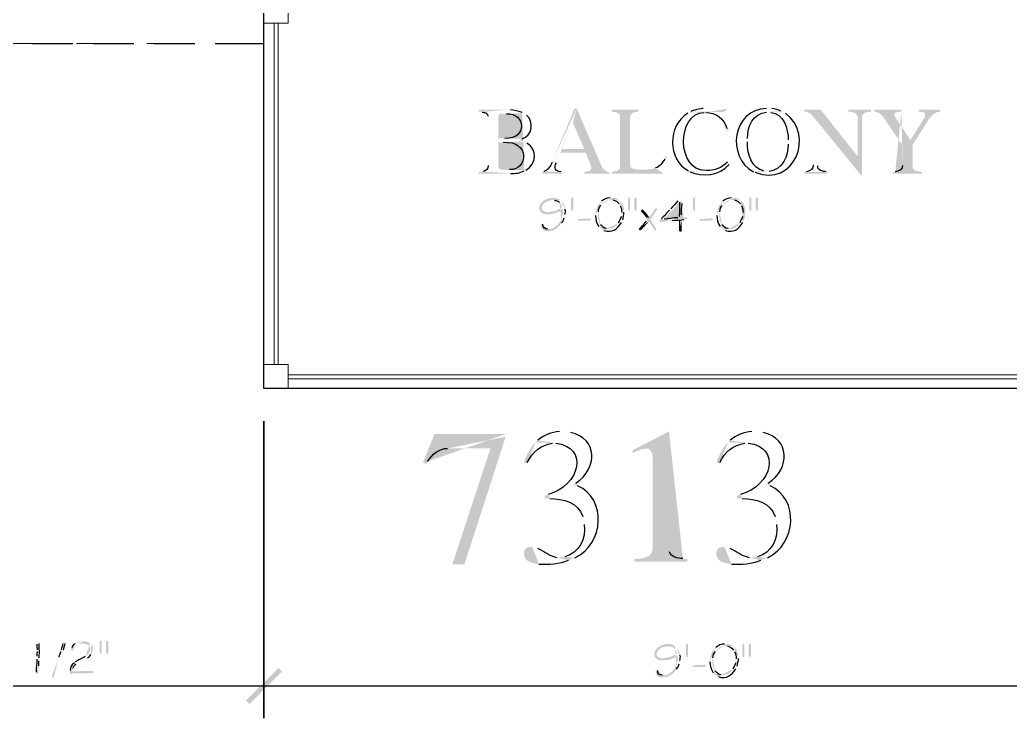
# Model space of a CAD drawing. Header units: inches. Extents: x -167 to 6071, y -6287 to -2731.
# Drawn here: x 290.9 to 412.8, y -6140.6 to -6054.7 of the extents above; entities that cross this region are included whole.
import ezdxf

# ---------------------------------------------------------------- set-up
doc = ezdxf.new("R2010")
doc.units = ezdxf.units.IN
doc.header["$LTSCALE"] = 96
doc.header["$MEASUREMENT"] = 0
doc.linetypes.add('Dash', pattern=[0.225, 0.15, -0.075])
doc.layers.add('Doors', color=5, linetype='Continuous', lineweight=9)
doc.layers.add('Furniture', color=7, linetype='Continuous', lineweight=5, true_color=0x994d00)
doc.layers.add('PDF_Geometry', color=7, linetype='Continuous', true_color=0x4a4a4a)
doc.layers.add('PDF_Solid Fills', color=7, linetype='Continuous')

msp = doc.modelspace()

# ---------------------------------------------------------------- hatches: boundary and pattern name
at = {"layer": 'PDF_Solid Fills', "transparency": 33554559}
h = msp.add_hatch(color=256, dxfattribs=at)
h.paths.add_polyline_path([(350.68, -6065.75), (347.37, -6065.75), (347.37, -6065.96), (347.53, -6065.96), (347.8, -6066.02)], flags=0)
h.paths.add_polyline_path([(348.54, -6066.55), (348.54, -6072.58)], flags=0)
h.paths.add_polyline_path([(347.9, -6073.32), (347.69, -6073.38), (347.37, -6073.38), (347.37, -6073.59), (351.26, -6073.59)], flags=0)
h.paths.add_polyline_path([(352.97, -6073.27), (353.18, -6073.16), (350.89, -6073.16), (350.57, -6073.11), (350.14, -6073.11), (349.93, -6073), (349.77, -6072.84), (349.77, -6069.75), (350.3, -6069.75), (352.92, -6069.64), (352.7, -6069.59), (352.44, -6069.54), (352.22, -6069.48), (352.44, -6069.43), (352.7, -6069.32), (349.77, -6069.27), (349.77, -6066.6), (349.82, -6066.39), (349.98, -6066.23), (350.46, -6066.23), (352.92, -6066.18), (352.7, -6066.07)], flags=0)
h.paths.add_polyline_path([(351.26, -6065.75), (351, -6065.75)], flags=0)
h = msp.add_hatch(color=256, dxfattribs=at)
h.paths.add_polyline_path([(359.42, -6065.59), (359.16, -6065.59), (356.38, -6072.2)], flags=0)
h.paths.add_polyline_path([(355.37, -6073.32), (355.21, -6073.38), (355.21, -6073.59), (357.56, -6073.59), (357.56, -6073.38), (357.5, -6073.38)], flags=0)
h.paths.add_polyline_path([(356.92, -6072.26), (357.4, -6071.03), (360.54, -6071.03), (357.56, -6070.55), (358.94, -6067.3)], flags=0)
for points in [[(359.42, -6065.59), (358.94, -6067.3), (360.33, -6070.55), (357.56, -6070.55), (360.54, -6071.03), (361.13, -6072.52), (361.18, -6072.74), (361.24, -6072.95), (361.18, -6073.06), (361.08, -6073.22), (360.92, -6073.27), (360.7, -6073.32), (360.38, -6073.38), (360.38, -6073.59), (363.42, -6073.59), (363.42, -6073.38), (363.26, -6073.38), (363.05, -6073.32), (362.89, -6073.22), (362.73, -6073.06), (362.57, -6072.84), (362.46, -6072.63)], [(367.05, -6065.75), (363.74, -6065.75), (363.74, -6065.96), (364.01, -6066.02), (364.22, -6066.02), (364.44, -6066.12), (364.6, -6066.23), (364.7, -6066.39), (364.76, -6066.55), (364.76, -6072.79), (364.7, -6072.95), (364.6, -6073.11), (367.42, -6073.11), (366.89, -6073.11), (366.62, -6073.06), (366.2, -6072.95), (366.09, -6072.84), (366.04, -6072.74), (365.98, -6072.63), (365.98, -6066.55), (366.09, -6066.39), (366.2, -6066.23), (366.3, -6066.12), (366.73, -6066.02), (367.05, -6065.96)], [(389.45, -6065.75), (387.42, -6065.75), (387.42, -6065.96), (387.58, -6065.96), (387.8, -6066.02), (388.01, -6066.12), (388.17, -6066.23), (388.22, -6066.23), (388.33, -6066.39), (388.54, -6066.66), (389.08, -6067.24), (394.36, -6073.75), (393.98, -6071.46)], [(395.64, -6065.75), (392.86, -6065.75), (392.86, -6065.96), (392.92, -6065.96), (393.45, -6066.07), (393.61, -6066.12), (393.77, -6066.23), (393.98, -6066.55), (393.98, -6071.46), (394.36, -6073.75), (394.52, -6073.75), (394.52, -6066.66), (394.57, -6066.5), (394.62, -6066.34), (394.73, -6066.23), (394.89, -6066.12), (395.1, -6066.02), (395.37, -6066.02), (395.64, -6065.96)], [(404.12, -6065.75), (401.5, -6065.75), (401.5, -6065.96), (401.66, -6065.96), (401.93, -6066.02), (402.14, -6066.07), (402.3, -6066.18), (402.3, -6066.55), (402.2, -6066.76), (400.49, -6069.48), (400.76, -6070.02), (402.57, -6067.24), (402.57, -6067.19), (402.73, -6066.92), (402.94, -6066.71), (403.1, -6066.5), (403.26, -6066.34), (403.42, -6066.23), (403.64, -6066.12), (403.8, -6066.02), (403.96, -6066.02), (404.12, -6065.96)], [(356.49, -6076.58), (356.22, -6076.58), (356.12, -6076.63), (356.01, -6076.63), (355.8, -6076.74), (355.64, -6076.74), (355.53, -6076.84), (355.42, -6076.9), (355.37, -6076.95), (355.26, -6077), (355.1, -6077.16), (355.05, -6077.27), (354.94, -6077.38), (354.89, -6077.48), (354.84, -6077.64), (354.84, -6078.02), (355, -6078.34), (355.9, -6078.34), (355.74, -6078.34), (355.64, -6078.28), (355.53, -6078.28), (355.32, -6078.18), (355.16, -6078.02), (355.1, -6077.91), (355.1, -6077.8), (355.16, -6077.7), (355.16, -6077.59), (355.26, -6077.43), (355.32, -6077.32), (355.42, -6077.27), (355.53, -6077.16), (355.64, -6077.11), (355.69, -6077.06), (355.9, -6076.95), (356.01, -6076.95), (356.12, -6076.9), (356.28, -6076.9), (356.38, -6076.84), (357.4, -6076.84), (357.29, -6076.79), (357.24, -6076.74), (357.02, -6076.63), (356.86, -6076.63), (356.76, -6076.58), (356.65, -6076.58)], [(359, -6076.79), (359, -6078.12), (358.89, -6078.18), (358.78, -6078.12), (358.78, -6078.02), (358.73, -6077.96), (358.73, -6076.79), (358.78, -6076.63), (358.78, -6076.58), (358.89, -6076.52), (359, -6076.58)], [(365.88, -6076.52), (365.77, -6076.58), (365.77, -6076.63), (365.72, -6076.79), (365.72, -6077.96), (365.77, -6078.02), (365.77, -6078.12), (365.88, -6078.18), (365.98, -6078.12), (365.98, -6076.58)], [(366.62, -6076.52), (366.57, -6076.58), (366.52, -6076.63), (366.52, -6078.02), (366.57, -6078.12), (366.62, -6078.18), (366.73, -6078.12), (366.78, -6078.07), (366.78, -6076.68), (366.73, -6076.58)], [(373.98, -6076.79), (373.98, -6078.12), (373.88, -6078.18), (373.77, -6078.12), (373.77, -6078.02), (373.72, -6077.96), (373.72, -6076.79), (373.77, -6076.63), (373.77, -6076.58), (373.88, -6076.52), (373.98, -6076.58)], [(380.81, -6076.52), (380.7, -6076.58), (380.7, -6076.63), (380.65, -6076.79), (380.65, -6077.96), (380.7, -6078.02), (380.7, -6078.12), (380.81, -6078.18), (380.92, -6078.12), (380.92, -6076.58)], [(381.56, -6076.52), (381.45, -6076.63), (381.45, -6078.02), (381.5, -6078.12), (381.56, -6078.18), (381.66, -6078.12), (381.72, -6078.07), (381.72, -6076.68), (381.66, -6076.58)], [(357.24, -6077.96), (356.81, -6078.18), (356.7, -6078.18), (356.6, -6078.23), (356.49, -6078.23), (356.33, -6078.28), (356.12, -6078.28), (356.01, -6078.34), (355, -6078.34), (355.1, -6078.39), (355.16, -6078.44), (355.26, -6078.5), (355.32, -6078.55), (355.48, -6078.55), (355.58, -6078.6), (356.12, -6078.6), (356.22, -6078.55), (356.49, -6078.55), (356.6, -6078.5), (356.7, -6078.5), (356.81, -6078.44), (356.86, -6078.44), (357.18, -6078.28), (357.29, -6078.28), (357.4, -6078.18), (357.61, -6078.07), (357.66, -6078.02)], [(369.18, -6077.86), (369.13, -6077.91), (369.08, -6077.91), (369.02, -6078.02), (368.92, -6078.12), (368.86, -6078.28), (368.81, -6078.34), (368.7, -6078.44), (368.6, -6078.66), (368.49, -6078.76), (368.44, -6078.87), (368.38, -6078.92), (368.33, -6079.03), (368.01, -6079.03), (368.06, -6079.14), (368.12, -6079.24), (368.12, -6079.3), (368.01, -6079.4), (368.28, -6079.46), (368.33, -6079.51), (368.44, -6079.72), (368.54, -6079.78), (368.65, -6079.99), (368.7, -6080.1), (368.81, -6080.2), (368.86, -6080.31), (368.97, -6080.47), (369.02, -6080.58), (369.08, -6080.63), (369.18, -6080.63), (369.24, -6080.52), (369.24, -6080.47), (369.18, -6080.36), (369.13, -6080.26), (369.02, -6080.1), (369.02, -6080.04), (368.97, -6079.99), (368.92, -6079.88), (368.86, -6079.83), (368.76, -6079.72), (368.7, -6079.62), (368.65, -6079.51), (368.54, -6079.35), (368.44, -6079.24), (368.54, -6079.14), (368.65, -6079.03), (368.7, -6078.92), (368.81, -6078.82), (368.86, -6078.71), (368.92, -6078.6), (368.97, -6078.55), (369.02, -6078.44), (369.08, -6078.39), (369.13, -6078.28), (369.24, -6078.18), (369.29, -6078.07), (369.29, -6077.91)], [(361.02, -6079.08), (360.92, -6079.08), (360.81, -6079.14), (360.12, -6079.14), (360.01, -6079.19), (359.58, -6079.19), (359.53, -6079.3), (359.58, -6079.4), (360.86, -6079.4), (360.92, -6079.35), (361.08, -6079.35), (361.18, -6079.3), (361.18, -6079.24), (361.13, -6079.14)], [(376.01, -6079.08), (375.9, -6079.08), (375.8, -6079.14), (375.1, -6079.14), (375, -6079.19), (374.57, -6079.19), (374.52, -6079.3), (374.57, -6079.4), (375.85, -6079.4), (375.9, -6079.35), (376.06, -6079.35), (376.17, -6079.3), (376.17, -6079.24), (376.12, -6079.14)], [(370.78, -6105.32), (366.3, -6107.62), (366.3, -6107.94), (366.36, -6107.94), (366.94, -6107.67), (367.42, -6107.51), (367.8, -6107.46), (368.12, -6107.4)]]:
    msp.add_hatch(color=256, dxfattribs=at).paths.add_polyline_path(points)
h = msp.add_hatch(color=256, dxfattribs=at)
h.paths.add_polyline_path([(378.14, -6065.59), (377.88, -6065.59), (377.88, -6065.64), (377.77, -6065.86), (377.61, -6065.96), (377.4, -6066.02), (373.24, -6066.07), (375.32, -6066.07)], flags=0)
h.paths.add_polyline_path([(377.88, -6068.04), (377.93, -6068.26), (378.25, -6068.26)], flags=0)
h = msp.add_hatch(color=256, dxfattribs=at)
h.paths.add_polyline_path([(375.16, -6065.59), (375, -6065.59)], flags=0)
h.paths.add_polyline_path([(373.45, -6065.96), (373.24, -6066.07), (377.4, -6066.02), (377.24, -6065.96)], flags=0)
h.paths.add_polyline_path([(377.24, -6065.96, 0.003622), (375.64, -6065.59)], flags=0)
h.paths.add_polyline_path([(375.64, -6065.59), (375.42, -6065.59)], flags=0)
h = msp.add_hatch(color=256, dxfattribs=at)
h.paths.add_polyline_path([(382.94, -6065.59), (382.78, -6065.59)], flags=0)
h.paths.add_polyline_path([(381.18, -6073.38), (382.89, -6073.32), (382.68, -6073.32), (382.46, -6073.27)], flags=0)
h.paths.add_polyline_path([(380.44, -6069.7), (380.44, -6069.27)], flags=0)
h.paths.add_polyline_path([(382.78, -6066.02), (383.05, -6066.02), (384.76, -6065.96), (384.54, -6065.91)], flags=0)
h.paths.add_polyline_path([(383.42, -6065.59), (383.21, -6065.59)], flags=0)
h = msp.add_hatch(color=256, dxfattribs=at)
h.paths.add_polyline_path([(399.37, -6065.75), (396.06, -6065.75), (396.06, -6065.96), (396.22, -6066.02), (396.44, -6066.07), (396.6, -6066.12), (396.76, -6066.28), (396.97, -6066.44), (397.13, -6066.6), (397.29, -6066.87), (399.53, -6070.12), (399.53, -6072.58)], flags=0)
h.paths.add_polyline_path([(398.62, -6073.38), (398.36, -6073.38), (398.36, -6073.59), (401.93, -6073.59), (401.93, -6073.38), (401.82, -6073.38), (401.5, -6073.32), (401.08, -6073.22), (400.92, -6073.11), (400.81, -6072.95), (400.76, -6072.84), (400.76, -6070.02), (400.49, -6069.48), (398.73, -6066.82), (398.62, -6066.66), (398.57, -6066.44), (398.52, -6066.23), (398.52, -6066.18), (398.62, -6066.12), (398.78, -6066.02), (399.05, -6066.02), (399.37, -6065.96)], flags=0)
h = msp.add_hatch(color=256, dxfattribs=at)
h.paths.add_polyline_path([(352.92, -6066.18), (350.46, -6066.23), (350.78, -6066.23)], flags=0)
h.paths.add_polyline_path([(350.57, -6069.27), (349.77, -6069.27), (352.7, -6069.32)], flags=0)
h.paths.add_polyline_path([(353.24, -6066.39), (353.08, -6066.28)], flags=0)
h = msp.add_hatch(color=256, dxfattribs=at)
h.paths.add_polyline_path([(373.24, -6066.07), (373.08, -6066.18)], flags=0)
h.paths.add_polyline_path([(373.18, -6073.27), (375.37, -6073.22), (375.26, -6073.22)], flags=0)
h.paths.add_polyline_path([(375.1, -6066.07), (375.32, -6066.07)], flags=0)
h = msp.add_hatch(color=256, dxfattribs=at)
h.paths.add_polyline_path([(384.76, -6065.96), (383.05, -6066.02), (383.1, -6066.02), (383.32, -6066.07)], flags=0)
h.paths.add_polyline_path([(385.45, -6069.43), (385.45, -6069.96)], flags=0)
h.paths.add_polyline_path([(383.1, -6073.32), (382.89, -6073.32), (381.18, -6073.38), (381.4, -6073.43)], flags=0)
h.paths.add_polyline_path([(385.13, -6066.18), (384.97, -6066.07)], flags=0)
h = msp.add_hatch(color=256, dxfattribs=at)
h.paths.add_polyline_path([(388.54, -6066.66), (388.54, -6072.52)], flags=0)
h.paths.add_polyline_path([(387.69, -6073.38), (387.42, -6073.38), (387.42, -6073.59), (390.2, -6073.59), (390.2, -6073.38), (390.14, -6073.38)], flags=0)
h.paths.add_polyline_path([(389.08, -6072.63), (389.08, -6067.24)], flags=0)
h = msp.add_hatch(color=256, dxfattribs=at)
h.paths.add_polyline_path([(352.92, -6069.64), (350.3, -6069.75), (350.36, -6069.75)], flags=0)
h.paths.add_polyline_path([(351.16, -6073.11), (350.89, -6073.16), (353.18, -6073.16)], flags=0)
h.paths.add_polyline_path([(353.29, -6069.86), (353.13, -6069.75)], flags=0)
h = msp.add_hatch(color=256, dxfattribs=at)
h.paths.add_polyline_path([(370.68, -6071.51), (370.36, -6071.51), (370.36, -6071.56), (370.25, -6071.83)], flags=0)
h.paths.add_polyline_path([(369.13, -6072.9), (368.97, -6072.95), (368.54, -6073.06), (368.28, -6073.06), (368.01, -6073.11), (364.6, -6073.11), (364.44, -6073.22), (364.22, -6073.32), (364.01, -6073.32), (363.74, -6073.38), (363.74, -6073.59), (370.09, -6073.59)], flags=0)
h = msp.add_hatch(color=256, dxfattribs=at)
h.paths.add_polyline_path([(378.2, -6072.04), (377.98, -6072.2)], flags=0)
h.paths.add_polyline_path([(375.37, -6073.22), (373.18, -6073.27), (373.34, -6073.38)], flags=0)
h.paths.add_polyline_path([(378.2, -6072.47), (378.41, -6072.31)], flags=0)
h = msp.add_hatch(color=256, dxfattribs=at)
h.paths.add_polyline_path([(363.69, -6076.52), (363.53, -6076.58)], flags=0)
h.paths.add_polyline_path([(362.46, -6077), (362.36, -6077.06), (362.36, -6077.11), (362.25, -6077.22), (362.2, -6077.32), (362.14, -6077.43), (362.04, -6077.48), (361.93, -6077.7), (361.88, -6077.86), (361.88, -6077.96), (361.82, -6078.07), (361.82, -6078.18), (361.77, -6078.28), (361.77, -6078.55), (361.72, -6078.66), (361.72, -6078.76)], flags=0)
h.paths.add_polyline_path([(362.14, -6080.1), (362.25, -6080.2), (362.25, -6080.26), (362.36, -6080.31), (362.46, -6080.36), (362.57, -6080.47), (363.37, -6080.42), (363.21, -6080.42), (363.1, -6080.36)], flags=0)
h.paths.add_polyline_path([(362.36, -6079.88), (362.3, -6079.78), (362.25, -6079.72), (362.2, -6079.62), (362.14, -6079.51), (362.14, -6079.4), (362.09, -6079.3), (362.09, -6079.14), (362.04, -6079.03), (362.04, -6078.44), (362.09, -6078.28)], flags=0)
h.paths.add_polyline_path([(362.41, -6077.48), (362.62, -6077.27), (362.68, -6077.16), (362.89, -6077.06), (362.94, -6077), (363.16, -6076.9), (363.26, -6076.9), (363.42, -6076.84), (363.64, -6076.84), (364.54, -6076.79), (364.49, -6076.74), (364.28, -6076.63), (364.17, -6076.63), (364.06, -6076.58), (363.8, -6076.58)], flags=0)
h = msp.add_hatch(color=256, dxfattribs=at)
h.paths.add_polyline_path([(372.22, -6076.58), (372.12, -6076.63), (372.06, -6076.74), (372.01, -6076.74), (371.96, -6076.84), (371.85, -6076.95)], flags=0)
h.paths.add_polyline_path([(371, -6077.91), (370.94, -6078.02), (370.84, -6078.12)], flags=0)
h.paths.add_polyline_path([(369.82, -6079.14), (369.77, -6079.19), (369.66, -6079.24), (369.66, -6079.3), (369.61, -6079.4), (369.66, -6079.51), (369.82, -6079.56), (369.98, -6079.56), (370.04, -6079.51), (370.25, -6079.51), (370.36, -6079.46), (370.57, -6079.46), (370.68, -6079.4), (371.05, -6079.4), (371.16, -6079.35)], flags=0)
h.paths.add_polyline_path([(372.6, -6079.24), (372.86, -6079.24), (370.09, -6079.24), (370.09, -6079.19), (370.2, -6079.14), (370.25, -6079.03), (370.36, -6078.98), (370.46, -6078.87), (370.52, -6078.76), (370.62, -6078.71), (370.68, -6078.6), (370.78, -6078.55), (370.84, -6078.44), (371.21, -6078.07), (371.26, -6077.96), (371.37, -6077.91), (371.42, -6077.8), (371.53, -6077.7), (371.69, -6077.54), (371.74, -6077.43), (371.85, -6077.32), (371.9, -6077.27), (372.01, -6077.16), (372.06, -6077.06), (372.38, -6077.06), (372.38, -6076.63), (372.33, -6076.63)], flags=0)
h = msp.add_hatch(color=256, dxfattribs=at)
h.paths.add_polyline_path([(378.62, -6076.52), (378.46, -6076.58)], flags=0)
h.paths.add_polyline_path([(377.4, -6077), (377.29, -6077.06), (377.29, -6077.11), (377.18, -6077.22), (377.13, -6077.32), (377.08, -6077.43), (376.97, -6077.48), (376.92, -6077.59), (376.86, -6077.7), (376.81, -6077.86), (376.81, -6077.96), (376.76, -6078.07), (376.76, -6078.18), (376.7, -6078.28), (376.7, -6078.55), (376.65, -6078.66), (376.65, -6078.76)], flags=0)
h.paths.add_polyline_path([(377.08, -6080.1), (377.18, -6080.2), (377.18, -6080.26), (377.29, -6080.31), (377.4, -6080.36), (377.5, -6080.47), (378.3, -6080.42), (378.14, -6080.42), (378.04, -6080.36)], flags=0)
h.paths.add_polyline_path([(377.29, -6079.88), (377.24, -6079.78), (377.18, -6079.72), (377.13, -6079.62), (377.08, -6079.51), (377.08, -6079.4), (377.02, -6079.3), (377.02, -6079.14), (376.97, -6079.03), (376.97, -6078.44), (377.02, -6078.28)], flags=0)
h.paths.add_polyline_path([(377.34, -6077.48), (377.45, -6077.38), (377.56, -6077.27), (377.61, -6077.16), (377.82, -6077.06), (377.88, -6077), (378.09, -6076.9), (378.2, -6076.9), (378.36, -6076.84), (378.57, -6076.84), (379.48, -6076.79), (379.42, -6076.74), (379.21, -6076.63), (379.1, -6076.63), (379, -6076.58), (378.73, -6076.58)], flags=0)
h = msp.add_hatch(color=256, dxfattribs=at)
h.paths.add_polyline_path([(357.4, -6076.84), (356.49, -6076.84), (356.6, -6076.84), (356.7, -6076.9)], flags=0)
h.paths.add_polyline_path([(357.29, -6077.11), (357.34, -6077.16), (357.4, -6077.27), (357.5, -6077.38), (357.56, -6077.48), (357.56, -6077.59), (357.61, -6077.7), (357.56, -6077.8), (357.24, -6077.96), (357.66, -6078.02), (357.72, -6078.02), (357.72, -6078.55), (357.66, -6078.66), (357.66, -6078.82), (357.61, -6078.92), (357.61, -6079.03), (357.56, -6079.14), (357.5, -6079.19), (357.4, -6079.4), (357.34, -6079.51), (357.29, -6079.62), (357.24, -6079.72), (357.13, -6079.78), (357.08, -6079.88), (356.97, -6079.99), (356.86, -6080.04), (356.76, -6080.1), (356.7, -6080.2), (356.6, -6080.26), (356.49, -6080.31), (356.44, -6080.31), (356.33, -6080.36), (356.22, -6080.42), (355.85, -6080.42), (356.76, -6080.47), (356.81, -6080.42), (356.92, -6080.36), (356.97, -6080.31), (357.08, -6080.2), (357.18, -6080.15), (357.24, -6080.04), (357.34, -6079.99), (357.4, -6079.88), (357.5, -6079.78), (357.56, -6079.67)], flags=0)
h.paths.add_polyline_path([(357.88, -6079.03), (357.93, -6078.98), (357.93, -6078.87), (357.98, -6078.76), (357.98, -6078.6)], flags=0)
h.paths.add_polyline_path([(357.98, -6077.96), (357.98, -6077.7), (357.88, -6077.48), (357.88, -6077.38), (357.82, -6077.27), (357.56, -6077), (357.5, -6076.9)], flags=0)
h = msp.add_hatch(color=256, dxfattribs=at)
h.paths.add_polyline_path([(364.54, -6076.79), (363.64, -6076.84), (363.9, -6076.84)], flags=0)
h.paths.add_polyline_path([(364.65, -6077.32), (364.7, -6077.43), (364.76, -6077.54)], flags=0)
h.paths.add_polyline_path([(364.97, -6078.39), (364.92, -6078.5), (364.92, -6078.87)], flags=0)
h.paths.add_polyline_path([(364.54, -6079.67), (364.49, -6079.78), (364.38, -6079.83), (364.33, -6079.94), (364.22, -6080.04), (364.12, -6080.1), (364.06, -6080.2), (363.96, -6080.26), (363.85, -6080.31), (363.69, -6080.36), (363.58, -6080.36), (363.48, -6080.42), (363.37, -6080.42), (362.57, -6080.47), (362.78, -6080.58)], flags=0)
h.paths.add_polyline_path([(364.92, -6079.62), (364.97, -6079.51), (365.02, -6079.4), (365.08, -6079.3)], flags=0)
h.paths.add_polyline_path([(365.24, -6078.34), (365.24, -6077.96), (365.18, -6077.8), (365.18, -6077.7), (365.13, -6077.59), (365.08, -6077.48), (365.08, -6077.38), (365.02, -6077.27), (364.97, -6077.22), (364.86, -6077.11), (364.81, -6077), (364.76, -6076.95), (364.65, -6076.84)], flags=0)
h = msp.add_hatch(color=256, dxfattribs=at)
h.paths.add_polyline_path([(372.38, -6077.06), (372.06, -6077.06), (372.06, -6077.11)], flags=0)
h.paths.add_polyline_path([(372.01, -6078.87), (372.01, -6079.03), (371.85, -6079.03)], flags=0)
h.paths.add_polyline_path([(370.2, -6079.19), (370.09, -6079.24), (372.86, -6079.24), (372.97, -6079.19), (373.02, -6079.14), (373.02, -6079.08), (372.97, -6078.98), (372.33, -6078.98), (372.33, -6078.66)], flags=0)
h.paths.add_polyline_path([(372.38, -6077.27), (372.38, -6077.16)], flags=0)
h = msp.add_hatch(color=256, dxfattribs=at)
h.paths.add_polyline_path([(379.48, -6076.79), (378.57, -6076.84), (378.84, -6076.84)], flags=0)
h.paths.add_polyline_path([(379.58, -6077.32), (379.64, -6077.43), (379.69, -6077.54)], flags=0)
h.paths.add_polyline_path([(379.9, -6078.39), (379.85, -6078.5), (379.85, -6078.87)], flags=0)
h.paths.add_polyline_path([(379.48, -6079.67), (379.42, -6079.78), (379.32, -6079.83), (379.26, -6079.94), (379.16, -6080.04), (379.05, -6080.1), (379, -6080.2), (378.89, -6080.26), (378.78, -6080.31), (378.62, -6080.36), (378.52, -6080.36), (378.41, -6080.42), (378.3, -6080.42), (377.5, -6080.47), (377.72, -6080.58)], flags=0)
h.paths.add_polyline_path([(379.85, -6079.62), (379.9, -6079.51), (379.96, -6079.4), (380.01, -6079.3), (380.01, -6079.19), (380.06, -6079.14), (380.06, -6079.03), (380.12, -6078.92), (380.12, -6078.76), (380.17, -6078.66), (380.17, -6077.96), (380.12, -6077.8), (380.12, -6077.7), (380.06, -6077.59), (380.01, -6077.48), (380.01, -6077.38), (379.96, -6077.27), (379.9, -6077.22), (379.8, -6077.11), (379.74, -6077), (379.69, -6076.95), (379.58, -6076.84)], flags=0)
h = msp.add_hatch(color=256, dxfattribs=at)
h.paths.add_polyline_path([(367.42, -6078.02), (367.37, -6078.07), (367.32, -6078.18), (367.32, -6078.23), (367.64, -6078.55), (367.69, -6078.66), (367.8, -6078.76), (367.85, -6078.87), (368.01, -6079.03), (368.33, -6079.03), (368.28, -6078.98)], flags=0)
h.paths.add_polyline_path([(367.53, -6078.07), (367.48, -6078.07)], flags=0)
h = msp.add_hatch(color=256, dxfattribs=at)
h.paths.add_polyline_path([(355.1, -6079.72), (355, -6079.83), (355, -6080.1), (355.16, -6080.42), (355.21, -6080.47), (355.32, -6080.52), (355.37, -6080.63), (355.48, -6080.63), (355.58, -6080.68), (356.17, -6080.68), (356.28, -6080.63), (356.44, -6080.63), (356.76, -6080.47), (355.85, -6080.42)], flags=0)
h.paths.add_polyline_path([(355.26, -6079.83), (355.21, -6079.72)], flags=0)
h = msp.add_hatch(color=256, dxfattribs=at)
h.paths.add_polyline_path([(368.01, -6079.4), (367.96, -6079.46)], flags=0)
h.paths.add_polyline_path([(367.1, -6080.47), (367.16, -6080.58), (367.26, -6080.58), (367.37, -6080.52), (367.58, -6080.31), (367.64, -6080.2), (367.74, -6080.15), (367.8, -6080.1), (367.85, -6079.99), (367.96, -6079.88), (368.01, -6079.78), (368.12, -6079.72), (368.22, -6079.56), (368.28, -6079.46)], flags=0)
h = msp.add_hatch(color=256, dxfattribs=at)
h.paths.add_polyline_path([(372.33, -6079.3), (372.06, -6079.3), (372.06, -6079.35)], flags=0)
h.paths.add_polyline_path([(372.06, -6080.63), (372.12, -6080.74), (372.22, -6080.74), (372.33, -6080.68), (372.38, -6080.52), (372.33, -6080.42), (372.33, -6079.4)], flags=0)
h = msp.add_hatch(color=256, dxfattribs=at)
h.paths.add_polyline_path([(350.68, -6105.64), (341.93, -6105.64), (340.49, -6109.11), (340.92, -6109.32), (341.08, -6109)], flags=0)
h.paths.add_polyline_path([(343.53, -6107.4), (348.81, -6107.4), (350.68, -6105.96)], flags=0)
h = msp.add_hatch(color=256, dxfattribs=at)
h.paths.add_polyline_path([(357.66, -6105.32), (357.29, -6105.32)], flags=0)
h.paths.add_polyline_path([(354.62, -6106.39), (354.36, -6106.66), (356.86, -6106.76)], flags=0)
h.paths.add_polyline_path([(355.9, -6113.06), (355.48, -6113.22), (355.48, -6113.54), (356.12, -6113.54)], flags=0)
h.paths.add_polyline_path([(360.17, -6115.78), (360.28, -6116.26), (360.33, -6116.74)], flags=0)
h.paths.add_polyline_path([(357.98, -6120.74), (357.02, -6120.84), (359.21, -6120.84)], flags=0)
h.paths.add_polyline_path([(359.53, -6111.99), (359.05, -6111.83), (359.32, -6111.67)], flags=0)
h.paths.add_polyline_path([(358.68, -6105.43), (358.2, -6105.32)], flags=0)
h = msp.add_hatch(color=256, dxfattribs=at)
h.paths.add_polyline_path([(370.78, -6105.32), (368.12, -6107.4), (368.22, -6107.4), (368.54, -6107.72), (368.7, -6107.99), (368.76, -6108.47), (368.76, -6119.72), (368.7, -6120.04), (368.6, -6120.31), (368.38, -6120.58), (368.06, -6120.74), (367.64, -6120.9), (367.1, -6120.95), (366.52, -6121), (366.52, -6121.32), (373.02, -6121.32), (373.02, -6121), (372.49, -6120.95)], flags=0)
h.paths.add_polyline_path([(370.84, -6120.1), (370.78, -6119.72)], flags=0)
h = msp.add_hatch(color=256, dxfattribs=at)
h.paths.add_polyline_path([(381.34, -6105.32), (380.97, -6105.32)], flags=0)
h.paths.add_polyline_path([(378.3, -6106.39), (378.04, -6106.66), (380.54, -6106.76)], flags=0)
h.paths.add_polyline_path([(379.58, -6113.06), (379.16, -6113.22), (379.16, -6113.54), (379.8, -6113.54)], flags=0)
h.paths.add_polyline_path([(383.85, -6115.78), (383.96, -6116.26), (384.01, -6116.74)], flags=0)
h.paths.add_polyline_path([(381.66, -6120.74), (380.7, -6120.84), (382.89, -6120.84)], flags=0)
h.paths.add_polyline_path([(383.21, -6111.99), (382.73, -6111.83), (383, -6111.67)], flags=0)
h.paths.add_polyline_path([(382.36, -6105.43), (381.88, -6105.32)], flags=0)
h = msp.add_hatch(color=256, dxfattribs=at)
h.paths.add_polyline_path([(354.36, -6106.66), (354.04, -6106.98), (353.77, -6107.35), (353.56, -6107.72), (353.34, -6108.15), (353.13, -6108.58), (352.92, -6109.11), (353.29, -6109.22), (353.34, -6109.11)], flags=0)
h.paths.add_polyline_path([(356.44, -6106.76), (356.86, -6106.76)], flags=0)
h = msp.add_hatch(color=256, dxfattribs=at)
h.paths.add_polyline_path([(378.04, -6106.66), (377.72, -6106.98), (377.45, -6107.35), (377.24, -6107.72), (376.81, -6108.58), (376.6, -6109.11), (376.97, -6109.22), (377.02, -6109.11)], flags=0)
h.paths.add_polyline_path([(380.12, -6106.76), (380.54, -6106.76)], flags=0)
h = msp.add_hatch(color=256, dxfattribs=at)
h.paths.add_polyline_path([(353.93, -6119.51), (353.66, -6119.51), (353.24, -6119.62), (353.02, -6119.88), (352.92, -6120.26), (352.92, -6120.47), (353.02, -6120.79), (353.18, -6121.06), (353.45, -6121.27), (353.82, -6121.43), (354.25, -6121.54), (354.78, -6121.64)], flags=0)
h.paths.add_polyline_path([(358.41, -6121.16), (358.78, -6121), (359.21, -6120.84), (357.02, -6120.84)], flags=0)
h.paths.add_polyline_path([(354.62, -6119.72), (354.2, -6119.56)], flags=0)
h = msp.add_hatch(color=256, dxfattribs=at)
h.paths.add_polyline_path([(377.61, -6119.51), (377.34, -6119.51), (376.92, -6119.62), (376.7, -6119.88), (376.6, -6120.26), (376.6, -6120.47), (376.7, -6120.79), (376.86, -6121.06), (377.13, -6121.27), (377.5, -6121.43), (377.93, -6121.54), (378.46, -6121.64)], flags=0)
h.paths.add_polyline_path([(382.09, -6121.16), (382.46, -6121), (382.89, -6120.84), (380.7, -6120.84)], flags=0)
h.paths.add_polyline_path([(378.3, -6119.72), (377.88, -6119.56)], flags=0)
at = {"layer": 'PDF_Solid Fills', "true_color": 0x4a4a4a, "transparency": 33554559}
h = msp.add_hatch(color=251, dxfattribs=at)
h.paths.add_polyline_path([(293.13, -6131.14), (293.02, -6131.19), (292.97, -6131.35), (292.97, -6131.46)], flags=0)
h.paths.add_polyline_path([(293.02, -6132.15), (293.02, -6132.36)], flags=0)
h.paths.add_polyline_path([(292.97, -6132.95), (292.97, -6133.32)], flags=0)
h.paths.add_polyline_path([(292.92, -6134.92), (292.92, -6135.08), (293.02, -6135.14), (293.13, -6135.08), (293.18, -6135.03), (293.18, -6134.5), (293.24, -6134.39), (293.24, -6134.12)], flags=0)
h.paths.add_polyline_path([(293.24, -6133.54), (293.24, -6133.16)], flags=0)
h.paths.add_polyline_path([(293.29, -6131.4), (293.29, -6131.3), (293.24, -6131.19)], flags=0)
h = msp.add_hatch(color=251, dxfattribs=at)
h.paths.add_polyline_path([(296.33, -6131.14), (296.28, -6131.19), (296.17, -6131.4)], flags=0)
h.paths.add_polyline_path([(295.96, -6132.15), (295.96, -6132.26), (295.9, -6132.36)], flags=0)
h.paths.add_polyline_path([(295.69, -6133.06), (295.69, -6133.16), (295.53, -6133.48), (295.53, -6133.59), (295.48, -6133.7), (295.42, -6133.86), (295.37, -6133.96), (295.37, -6134.07), (295.16, -6134.5), (295.16, -6134.6), (295.1, -6134.76), (295, -6134.92), (294.94, -6135.08), (294.89, -6135.24), (294.84, -6135.35), (294.84, -6135.46), (294.78, -6135.46), (294.84, -6135.56), (294.94, -6135.62), (295, -6135.56), (295.05, -6135.56), (295.05, -6135.46), (295.1, -6135.4)], flags=0)
h.paths.add_polyline_path([(295.1, -6135.4, 0.021662), (295.85, -6133.43)], flags=0)
h.paths.add_polyline_path([(295.85, -6133.43), (295.9, -6133.32), (295.96, -6133.16), (295.96, -6133.06), (296.06, -6132.84), (296.06, -6132.74), (296.17, -6132.52), (296.17, -6132.42), (296.28, -6132.2)], flags=0)
h.paths.add_polyline_path([(296.49, -6131.4), (296.49, -6131.3), (296.44, -6131.19)], flags=0)
h = msp.add_hatch(color=251, dxfattribs=at)
h.paths.add_polyline_path([(299.53, -6131.4), (298.68, -6131.4), (298.89, -6131.4), (299, -6131.46), (299.1, -6131.46), (299.32, -6131.56), (299.32, -6131.62), (299.42, -6131.67), (299.48, -6131.78), (299.53, -6131.88), (299.53, -6131.99), (299.58, -6132.1), (299.53, -6132.2), (299.53, -6132.31), (299.42, -6132.52), (299.42, -6132.58), (299.16, -6132.84), (299.05, -6132.9), (299.05, -6132.95), (298.94, -6133)], flags=0)
h.paths.add_polyline_path([(297.72, -6133.64), (297.66, -6133.64), (297.61, -6133.75)], flags=0)
h.paths.add_polyline_path([(297.08, -6134.71), (297.08, -6134.82), (297.34, -6134.82), (297.34, -6134.71), (297.4, -6134.55), (297.4, -6134.44)], flags=0)
h.paths.add_polyline_path([(297.77, -6133.91), (297.88, -6133.86), (297.98, -6133.8), (298.09, -6133.7), (298.2, -6133.7), (298.3, -6133.64), (298.41, -6133.59), (298.46, -6133.54), (298.62, -6133.48), (298.73, -6133.43), (298.89, -6133.32), (299, -6133.27), (299.1, -6133.22), (299.21, -6133.16)], flags=0)
h.paths.add_polyline_path([(299.64, -6132.74), (299.69, -6132.63), (299.74, -6132.58), (299.8, -6132.47), (299.85, -6132.36), (299.85, -6131.88), (299.8, -6131.72), (299.74, -6131.67), (299.64, -6131.46)], flags=0)
h = msp.add_hatch(color=251, dxfattribs=at)
h.paths.add_polyline_path([(298.68, -6131.08), (298.52, -6131.08), (298.36, -6131.14), (298.25, -6131.14), (298.14, -6131.19), (298.04, -6131.19), (297.98, -6131.24), (297.77, -6131.35), (297.72, -6131.4)], flags=0)
h.paths.add_polyline_path([(297.29, -6131.94), (297.18, -6132.15), (297.24, -6132.26), (297.34, -6132.31), (297.4, -6132.26), (297.5, -6132.15), (297.5, -6132.1), (297.56, -6131.99), (297.61, -6131.94), (297.61, -6131.88), (297.66, -6131.83), (297.77, -6131.72), (297.88, -6131.67), (297.93, -6131.56), (298.04, -6131.51), (298.09, -6131.51), (298.3, -6131.4), (299.53, -6131.4), (299.48, -6131.3), (299.26, -6131.19), (299.16, -6131.19), (299.05, -6131.14), (298.94, -6131.14), (298.78, -6131.08)], flags=0)
for points in [[(300.86, -6131.03), (300.76, -6131.08), (300.76, -6131.14), (300.7, -6131.3), (300.7, -6132.47), (300.76, -6132.52), (300.76, -6132.63), (300.86, -6132.68), (300.97, -6132.63), (300.97, -6131.08)], [(301.61, -6131.03), (301.56, -6131.08), (301.5, -6131.14), (301.5, -6132.52), (301.56, -6132.63), (301.61, -6132.68), (301.72, -6132.63), (301.77, -6132.58), (301.77, -6131.19), (301.72, -6131.08)], [(370.62, -6131.46), (370.36, -6131.46), (370.25, -6131.51), (370.14, -6131.51), (369.93, -6131.62), (369.77, -6131.62), (369.66, -6131.72), (369.56, -6131.78), (369.5, -6131.83), (369.4, -6131.88), (369.29, -6131.99), (369.24, -6132.04), (369.18, -6132.15), (369.08, -6132.26), (369.02, -6132.36), (368.97, -6132.52), (368.97, -6132.9), (369.02, -6133), (369.08, -6133.11), (369.13, -6133.22), (370.04, -6133.22), (369.88, -6133.22), (369.77, -6133.16), (369.66, -6133.16), (369.45, -6133.06), (369.29, -6132.9), (369.24, -6132.79), (369.24, -6132.68), (369.29, -6132.58), (369.29, -6132.47), (369.4, -6132.31), (369.45, -6132.2), (369.56, -6132.15), (369.66, -6132.04), (369.77, -6131.99), (369.82, -6131.94), (369.93, -6131.88), (370.04, -6131.83), (370.14, -6131.83), (370.25, -6131.78), (370.41, -6131.78), (370.52, -6131.72), (371.53, -6131.72), (371.42, -6131.67), (371.37, -6131.62), (371.16, -6131.51), (371, -6131.51), (370.89, -6131.46), (370.78, -6131.46)], [(373.13, -6131.67), (373.13, -6133), (373.02, -6133.06), (372.92, -6133), (372.92, -6132.9), (372.86, -6132.84), (372.86, -6131.67), (372.92, -6131.51), (372.92, -6131.46), (373.02, -6131.4), (373.13, -6131.46)], [(379.96, -6131.4), (379.85, -6131.46), (379.85, -6131.51), (379.8, -6131.67), (379.8, -6132.84), (379.85, -6132.9), (379.85, -6133), (379.96, -6133.06), (380.06, -6133), (380.06, -6131.46)], [(380.7, -6131.4), (380.6, -6131.51), (380.6, -6132.9), (380.65, -6133), (380.7, -6133.06), (380.81, -6133), (380.86, -6132.95), (380.86, -6131.56), (380.81, -6131.46)], [(371.37, -6132.84), (370.94, -6133.06), (370.84, -6133.06), (370.73, -6133.11), (370.62, -6133.11), (370.46, -6133.16), (370.25, -6133.16), (370.14, -6133.22), (369.13, -6133.22), (369.24, -6133.27), (369.29, -6133.32), (369.4, -6133.38), (369.45, -6133.43), (369.61, -6133.43), (369.72, -6133.48), (370.25, -6133.48), (370.36, -6133.43), (370.62, -6133.43), (370.73, -6133.38), (370.84, -6133.38), (370.94, -6133.32), (371, -6133.32), (371.1, -6133.27), (371.21, -6133.22), (371.32, -6133.16), (371.42, -6133.16), (371.53, -6133.06), (371.74, -6132.95), (371.8, -6132.9)], [(375.16, -6133.96), (375.05, -6133.96), (374.94, -6134.02), (374.25, -6134.02), (374.14, -6134.07), (373.72, -6134.07), (373.66, -6134.18), (373.72, -6134.28), (375, -6134.28), (375.05, -6134.23), (375.21, -6134.23), (375.32, -6134.18), (375.32, -6134.12), (375.26, -6134.02)], [(299.8, -6134.76), (297.34, -6134.82), (297.08, -6134.82), (297.08, -6135.14), (297.29, -6135.14), (297.34, -6135.08), (299.74, -6135.03), (299.8, -6135.03), (299.9, -6134.98), (299.96, -6134.92), (299.9, -6134.82), (299.9, -6134.76)]]:
    msp.add_hatch(color=251, dxfattribs=at).paths.add_polyline_path(points)
h = msp.add_hatch(color=251, dxfattribs=at)
h.paths.add_polyline_path([(377.77, -6131.4), (377.61, -6131.46)], flags=0)
h.paths.add_polyline_path([(376.54, -6131.88), (376.44, -6131.94), (376.44, -6131.99), (376.33, -6132.1), (376.22, -6132.31), (376.12, -6132.36), (376.06, -6132.47), (376.01, -6132.58), (375.96, -6132.74), (375.96, -6132.84), (375.9, -6132.95), (375.9, -6133.06), (375.85, -6133.16), (375.85, -6133.43), (375.8, -6133.54), (375.8, -6133.64)], flags=0)
h.paths.add_polyline_path([(376.22, -6134.98), (376.33, -6135.08), (376.33, -6135.14), (376.44, -6135.19), (376.54, -6135.24), (376.65, -6135.35), (377.45, -6135.3), (377.29, -6135.3), (377.18, -6135.24)], flags=0)
h.paths.add_polyline_path([(376.44, -6134.76), (376.38, -6134.66), (376.33, -6134.6), (376.22, -6134.39), (376.22, -6134.28), (376.17, -6134.18), (376.17, -6134.02), (376.12, -6133.91), (376.12, -6133.32), (376.17, -6133.16)], flags=0)
h.paths.add_polyline_path([(376.49, -6132.36), (376.7, -6132.15), (376.76, -6132.04), (376.86, -6131.99), (376.97, -6131.94), (377.02, -6131.88), (377.13, -6131.83), (377.24, -6131.78), (377.34, -6131.78), (377.5, -6131.72), (377.72, -6131.72), (378.62, -6131.67), (378.57, -6131.62), (378.36, -6131.51), (378.25, -6131.51), (378.14, -6131.46), (377.88, -6131.46)], flags=0)
h = msp.add_hatch(color=251, dxfattribs=at)
h.paths.add_polyline_path([(371.53, -6131.72), (370.62, -6131.72), (370.73, -6131.72), (370.84, -6131.78), (370.94, -6131.78), (371.05, -6131.83), (371.16, -6131.83), (371.26, -6131.88), (371.37, -6131.94), (371.48, -6132.04), (371.53, -6132.15), (371.64, -6132.26), (371.69, -6132.36), (371.69, -6132.47), (371.74, -6132.58), (371.69, -6132.68), (371.37, -6132.84), (371.8, -6132.9), (371.85, -6132.9), (371.85, -6133.43), (371.8, -6133.54), (371.8, -6133.7), (371.74, -6133.8), (371.74, -6133.91), (371.69, -6134.02), (371.64, -6134.07), (371.58, -6134.18), (371.53, -6134.28), (371.48, -6134.39), (371.42, -6134.5), (371.37, -6134.6), (371.26, -6134.66), (371.21, -6134.76), (371.1, -6134.87), (371, -6134.92), (370.89, -6134.98), (370.84, -6135.08), (370.73, -6135.14), (370.62, -6135.19), (370.57, -6135.19), (370.36, -6135.3), (369.98, -6135.3), (370.89, -6135.35), (370.94, -6135.3), (371.05, -6135.24), (371.21, -6135.08), (371.32, -6135.03), (371.37, -6134.92), (371.48, -6134.87), (371.53, -6134.76), (371.64, -6134.66), (371.69, -6134.55)], flags=0)
h.paths.add_polyline_path([(372.01, -6133.91), (372.06, -6133.86), (372.06, -6133.75), (372.12, -6133.64), (372.12, -6133.48)], flags=0)
h.paths.add_polyline_path([(372.12, -6132.84), (372.12, -6132.58), (372.06, -6132.47), (372.01, -6132.36), (372.01, -6132.26), (371.96, -6132.15), (371.9, -6132.1), (371.8, -6131.99), (371.74, -6131.94), (371.69, -6131.88), (371.64, -6131.78)], flags=0)
h = msp.add_hatch(color=251, dxfattribs=at)
h.paths.add_polyline_path([(378.62, -6131.67), (377.72, -6131.72), (377.98, -6131.72)], flags=0)
h.paths.add_polyline_path([(378.73, -6132.2), (378.84, -6132.42)], flags=0)
h.paths.add_polyline_path([(379.05, -6133.27), (379, -6133.38), (379, -6133.75)], flags=0)
h.paths.add_polyline_path([(378.62, -6134.55), (378.57, -6134.66), (378.46, -6134.71), (378.41, -6134.82), (378.3, -6134.92), (378.2, -6134.98), (378.14, -6135.08), (378.04, -6135.14), (377.93, -6135.19), (377.77, -6135.24), (377.66, -6135.24), (377.56, -6135.3), (377.45, -6135.3), (376.65, -6135.35), (376.86, -6135.46)], flags=0)
h.paths.add_polyline_path([(379, -6134.5), (379.16, -6134.18)], flags=0)
h.paths.add_polyline_path([(379.32, -6133.22), (379.32, -6132.84), (379.26, -6132.68), (379.26, -6132.58), (379.21, -6132.47), (379.16, -6132.36), (379.16, -6132.26), (379.1, -6132.15), (379.05, -6132.1), (378.94, -6131.99), (378.89, -6131.88), (378.84, -6131.83), (378.73, -6131.72)], flags=0)
h = msp.add_hatch(color=251, dxfattribs=at)
h.paths.add_polyline_path([(369.24, -6134.6), (369.18, -6134.66), (369.13, -6134.71), (369.13, -6134.98), (369.18, -6135.08), (369.24, -6135.19), (369.29, -6135.3), (369.34, -6135.35), (369.45, -6135.4), (369.5, -6135.51), (369.61, -6135.51), (369.72, -6135.56), (370.3, -6135.56), (370.41, -6135.51), (370.57, -6135.51), (370.89, -6135.35), (369.98, -6135.3)], flags=0)
h.paths.add_polyline_path([(369.4, -6134.71), (369.34, -6134.6)], flags=0)

# ---------------------------------------------------------------- linework, layer by layer
at = {"layer": 'Doors', "transparency": 33554687}
for points in [[(320.92, -6055.08), (323.9, -6055.08), (323.9, -6052.04)], [(322.2, -6055.08), (322.2, -6097.06)], [(322.68, -6055.08), (322.68, -6097.06)], [(323.9, -6100.04), (323.9, -6097.06), (320.92, -6097.06)], [(323.9, -6098.34), (425.93, -6098.34)], [(323.9, -6098.82), (425.93, -6098.82)]]:
    msp.add_lwpolyline(points, dxfattribs=at)
at = {"layer": 'Furniture', "linetype": 'Dash', "ltscale": 0.4, "transparency": 33554687}
msp.add_lwpolyline([(320.92, -6057.59), (253.93, -6057.59), (253.93, -5997.59)], dxfattribs=at)
at = {"layer": 'PDF_Geometry', "color": 7}
msp.add_lwpolyline([(428.92, -6052.04), (428.92, -6100.04), (320.92, -6100.04), (320.92, -6052.04)], dxfattribs=at)
at = {"layer": 'PDF_Geometry'}
for points in [[(292.44, -6057.59), (297.4, -6057.59)], [(299.9, -6057.59), (304.92, -6057.59)], [(307.42, -6057.59), (312.44, -6057.59)], [(314.94, -6057.59), (320.92, -6057.59)], [(259.42, -6136.58), (320.92, -6136.58), (428.92, -6136.58), (496.92, -6136.58)]]:
    msp.add_lwpolyline(points, dxfattribs=at)
msp.add_lwpolyline([(320.92, -6140.58), (320.92, -6104.04)], close=True, dxfattribs=at)
for points in [[(352.7, -6066.07), (352.28, -6065.93), (351.7, -6065.82), (351.26, -6065.75)], [(375, -6065.59), (374.78, -6065.55), (373.64, -6065.83), (373.45, -6065.96)], [(382.78, -6065.59), (378.62, -6065.67), (377.74, -6071.54), (381.18, -6073.38)], [(384.54, -6065.91), (384.32, -6065.75), (383.7, -6065.66), (383.42, -6065.59)], [(347.8, -6066.02), (348.41, -6066.18), (348.17, -6066.01), (348.54, -6066.55)], [(350.78, -6066.23), (353.13, -6066.12), (353.43, -6069.36), (350.57, -6069.27)], [(352.7, -6069.32), (353.94, -6068.94), (354.23, -6067.21), (353.24, -6066.39)], [(373.08, -6066.18), (370.58, -6067.67), (370.59, -6071.87), (373.18, -6073.27)], [(375.26, -6073.22), (371.73, -6073.22), (371.66, -6066.24), (375.1, -6066.07)], [(375.32, -6066.07), (376.53, -6066.07), (377.61, -6066.84), (377.88, -6068.04)], [(380.44, -6069.27), (380.45, -6067.74), (381.09, -6066.23), (382.78, -6066.02)], [(381.4, -6073.43), (386.15, -6075.33), (388.8, -6068.92), (385.13, -6066.18)], [(383.32, -6066.07), (384.88, -6066.15), (385.46, -6068.13), (385.45, -6069.43)], [(350.36, -6069.75), (353.75, -6069.52), (353.44, -6073.19), (351.16, -6073.11)], [(353.18, -6073.16), (354.52, -6072.45), (354.6, -6070.62), (353.29, -6069.86)], [(382.46, -6073.27), (380.99, -6073.04), (380.32, -6071), (380.44, -6069.7)], [(385.45, -6069.96), (385.43, -6071.45), (384.77, -6073.11), (383.1, -6073.32)], [(370.25, -6071.83), (369.95, -6072.28), (369.7, -6072.75), (369.13, -6072.9)], [(348.54, -6072.58), (348.49, -6073.12), (348.36, -6073.12), (347.9, -6073.32)], [(356.38, -6072.2), (356.2, -6072.68), (355.89, -6073.2), (355.37, -6073.32)], [(357.5, -6073.38), (356.73, -6073.33), (356.61, -6072.88), (356.92, -6072.26)], [(373.34, -6073.38), (374.98, -6074.09), (376.98, -6073.82), (378.2, -6072.47)], [(377.98, -6072.2), (377.25, -6072.89), (376.39, -6073.25), (375.37, -6073.22)], [(388.54, -6072.52), (388.58, -6073.07), (388.15, -6073.25), (387.69, -6073.38)], [(390.14, -6073.38), (389.74, -6073.32), (388.99, -6073.2), (389.08, -6072.63)], [(399.53, -6072.58), (399.57, -6073.07), (399.04, -6073.33), (398.62, -6073.38)], [(351.26, -6073.59), (351.85, -6073.58), (352.44, -6073.53), (352.97, -6073.27)], [(363.53, -6076.58), (363.11, -6076.57), (362.78, -6076.73), (362.46, -6077)], [(378.46, -6076.58), (378.04, -6076.57), (377.71, -6076.73), (377.4, -6077)], [(356.7, -6076.9), (356.9, -6076.92), (357.14, -6076.96), (357.29, -6077.11)], [(357.98, -6078.6), (357.99, -6078.4), (358.12, -6078.16), (357.98, -6077.96)], [(362.09, -6078.28), (362.11, -6078), (362.23, -6077.71), (362.41, -6077.48)], [(363.9, -6076.84), (364.43, -6077.01), (364.25, -6076.93), (364.65, -6077.32)], [(364.76, -6077.54), (364.94, -6077.83), (364.93, -6078.03), (364.97, -6078.39)], [(371.85, -6076.95), (371.6, -6077.3), (371.31, -6077.6), (371, -6077.91)], [(372.06, -6077.11), (372.03, -6077.56), (372.12, -6078.48), (372.01, -6078.87)], [(372.33, -6078.66), (372.32, -6078.1), (372.33, -6077.81), (372.38, -6077.27)], [(377.02, -6078.28), (377.05, -6078), (377.17, -6077.71), (377.34, -6077.48)], [(378.84, -6076.84), (379.36, -6077.01), (379.18, -6076.93), (379.58, -6077.32)], [(379.69, -6077.54), (379.87, -6077.83), (379.86, -6078.03), (379.9, -6078.39)], [(357.56, -6079.67), (357.82, -6079.27), (357.73, -6079.5), (357.88, -6079.03)], [(361.72, -6078.76), (361.78, -6079.26), (361.83, -6079.68), (362.14, -6080.1)], [(364.92, -6078.87), (364.79, -6079.15), (364.7, -6079.38), (364.54, -6079.67)], [(365.08, -6079.3), (365.13, -6079), (365.27, -6078.68), (365.24, -6078.34)], [(368.28, -6078.98), (368.05, -6078.66), (367.78, -6078.37), (367.53, -6078.07)], [(370.84, -6078.12), (370.55, -6078.31), (370.14, -6078.92), (369.82, -6079.14)], [(371.85, -6079.03), (371.29, -6079.04), (370.75, -6079.16), (370.2, -6079.19)], [(376.65, -6078.76), (376.71, -6079.25), (376.76, -6079.68), (377.08, -6080.1)], [(379.85, -6078.87), (379.72, -6079.15), (379.63, -6079.38), (379.48, -6079.67)], [(355.85, -6080.42), (355.51, -6080.42), (355.2, -6080.22), (355.26, -6079.83)], [(363.1, -6080.36), (362.8, -6080.36), (362.55, -6080.08), (362.36, -6079.88)], [(362.78, -6080.58), (363.78, -6080.94), (364.41, -6080.42), (364.92, -6079.62)], [(367.96, -6079.46), (367.79, -6079.75), (367.3, -6080.19), (367.1, -6080.47)], [(371.16, -6079.35), (371.52, -6079.31), (372.35, -6079.32), (372.6, -6079.24)], [(372.06, -6079.35), (372.06, -6079.78), (372.06, -6080.2), (372.06, -6080.63)], [(378.04, -6080.36), (377.73, -6080.36), (377.49, -6080.08), (377.29, -6079.88)], [(377.72, -6080.58), (378.71, -6080.94), (379.34, -6080.42), (379.85, -6079.62)], [(357.29, -6105.32), (356.33, -6105.43), (355.35, -6105.73), (354.62, -6106.39)], [(359.32, -6111.67), (362.06, -6109.89), (362.01, -6106.14), (358.68, -6105.43)], [(380.97, -6105.32), (380.01, -6105.43), (379.03, -6105.73), (378.3, -6106.39)], [(383, -6111.67), (385.74, -6109.89), (385.69, -6106.14), (382.36, -6105.43)], [(353.34, -6109.11), (353.99, -6107.88), (355.01, -6106.92), (356.44, -6106.76)], [(356.86, -6106.76), (360.91, -6107.21), (359.87, -6111.99), (355.9, -6113.06)], [(377.02, -6109.11), (377.67, -6107.88), (378.69, -6106.92), (380.12, -6106.76)], [(380.54, -6106.76), (384.59, -6107.21), (383.55, -6111.99), (379.58, -6113.06)], [(341.08, -6109), (341.63, -6108.17), (342.46, -6107.37), (343.53, -6107.4)], [(359.21, -6120.84), (362.82, -6119.14), (363.15, -6113.61), (359.53, -6111.99)], [(382.89, -6120.84), (386.5, -6119.14), (386.83, -6113.61), (383.21, -6111.99)], [(356.12, -6113.54), (357.76, -6113.64), (359.58, -6113.99), (360.17, -6115.78)], [(379.8, -6113.54), (381.44, -6113.64), (383.26, -6113.99), (383.85, -6115.78)], [(360.33, -6116.74), (360.63, -6118.44), (359.71, -6120.26), (357.98, -6120.74)], [(384.01, -6116.74), (384.31, -6118.44), (383.39, -6120.26), (381.66, -6120.74)], [(357.02, -6120.84), (355.85, -6120.62), (355.58, -6120.1), (354.62, -6119.72)], [(372.49, -6120.95), (371.88, -6120.95), (371.04, -6120.76), (370.84, -6120.1)], [(380.7, -6120.84), (379.53, -6120.62), (379.26, -6120.1), (378.3, -6119.72)], [(354.78, -6121.64), (356.01, -6121.67), (357.26, -6121.63), (358.41, -6121.16)], [(378.46, -6121.64), (379.69, -6121.67), (380.94, -6121.63), (382.09, -6121.16)], [(292.97, -6131.46), (292.93, -6132.02), (293.05, -6131.75), (293.02, -6132.15)], [(293.24, -6133.16), (293.35, -6132.84), (293.26, -6131.82), (293.29, -6131.4)], [(296.17, -6131.4), (296.19, -6131.57), (296.01, -6131.98), (295.96, -6132.15)], [(296.28, -6132.2), (296.33, -6132.06), (296.39, -6131.51), (296.49, -6131.4)], [(297.72, -6131.4), (297.53, -6131.6), (297.35, -6131.59), (297.29, -6131.94)], [(377.61, -6131.46), (377.19, -6131.45), (376.86, -6131.61), (376.54, -6131.88)], [(293.02, -6132.36), (293.04, -6132.7), (292.94, -6132.43), (292.97, -6132.95)], [(295.9, -6132.36), (295.84, -6132.67), (295.76, -6132.77), (295.69, -6133.06)], [(299.21, -6133.16), (299.36, -6133.04), (299.56, -6132.94), (299.64, -6132.74)], [(376.17, -6133.16), (376.19, -6132.88), (376.31, -6132.59), (376.49, -6132.36)], [(377.98, -6131.72), (378.51, -6131.89), (378.33, -6131.81), (378.73, -6132.2)], [(378.84, -6132.42), (379.02, -6132.71), (379.01, -6132.91), (379.05, -6133.27)], [(292.97, -6133.32), (293, -6133.94), (292.88, -6134.3), (292.92, -6134.92)], [(293.24, -6134.12), (293.24, -6133.93), (293.24, -6133.73), (293.24, -6133.54)], [(297.61, -6133.75), (297.29, -6133.9), (297.08, -6134.38), (297.08, -6134.71)], [(297.4, -6134.44), (297.53, -6134.11), (297.67, -6134.08), (297.77, -6133.91)], [(298.94, -6133), (298.55, -6133.23), (298.09, -6133.38), (297.72, -6133.64)], [(371.69, -6134.55), (371.95, -6134.15), (371.86, -6134.38), (372.01, -6133.91)], [(372.12, -6133.48), (372.13, -6133.28), (372.25, -6133.04), (372.12, -6132.84)], [(375.8, -6133.64), (375.86, -6134.14), (375.91, -6134.56), (376.22, -6134.98)], [(379, -6133.75), (378.87, -6134.03), (378.78, -6134.26), (378.62, -6134.55)], [(379.16, -6134.18), (379.21, -6133.88), (379.35, -6133.56), (379.32, -6133.22)], [(369.98, -6135.3), (369.65, -6135.3), (369.33, -6135.1), (369.4, -6134.71)], [(377.18, -6135.24), (376.88, -6135.24), (376.63, -6134.96), (376.44, -6134.76)], [(376.86, -6135.46), (377.86, -6135.82), (378.49, -6135.3), (379, -6134.5)]]:
    msp.add_open_spline(points, degree=3, dxfattribs=at)
at = {"layer": 'PDF_Solid Fills', "transparency": 33554559}
msp.add_solid([(350.68, -6105.96), (348.81, -6107.4), (345.61, -6121.64), (344.12, -6121.64)], dxfattribs=at)
at = {"layer": 'PDF_Solid Fills', "color": 251, "true_color": 0x4a4a4a, "transparency": 33554559}
for points in [[(318.73, -6138.39), (319.16, -6138.82), (322.73, -6134.39)], [(322.73, -6134.39), (319.16, -6138.82), (318.73, -6138.39)], [(319.16, -6138.82), (322.73, -6134.39), (323.16, -6134.82)], [(323.16, -6134.82), (322.73, -6134.39), (319.16, -6138.82)]]:
    msp.add_solid(points, dxfattribs=at)

doc.saveas('drawing.dxf')
